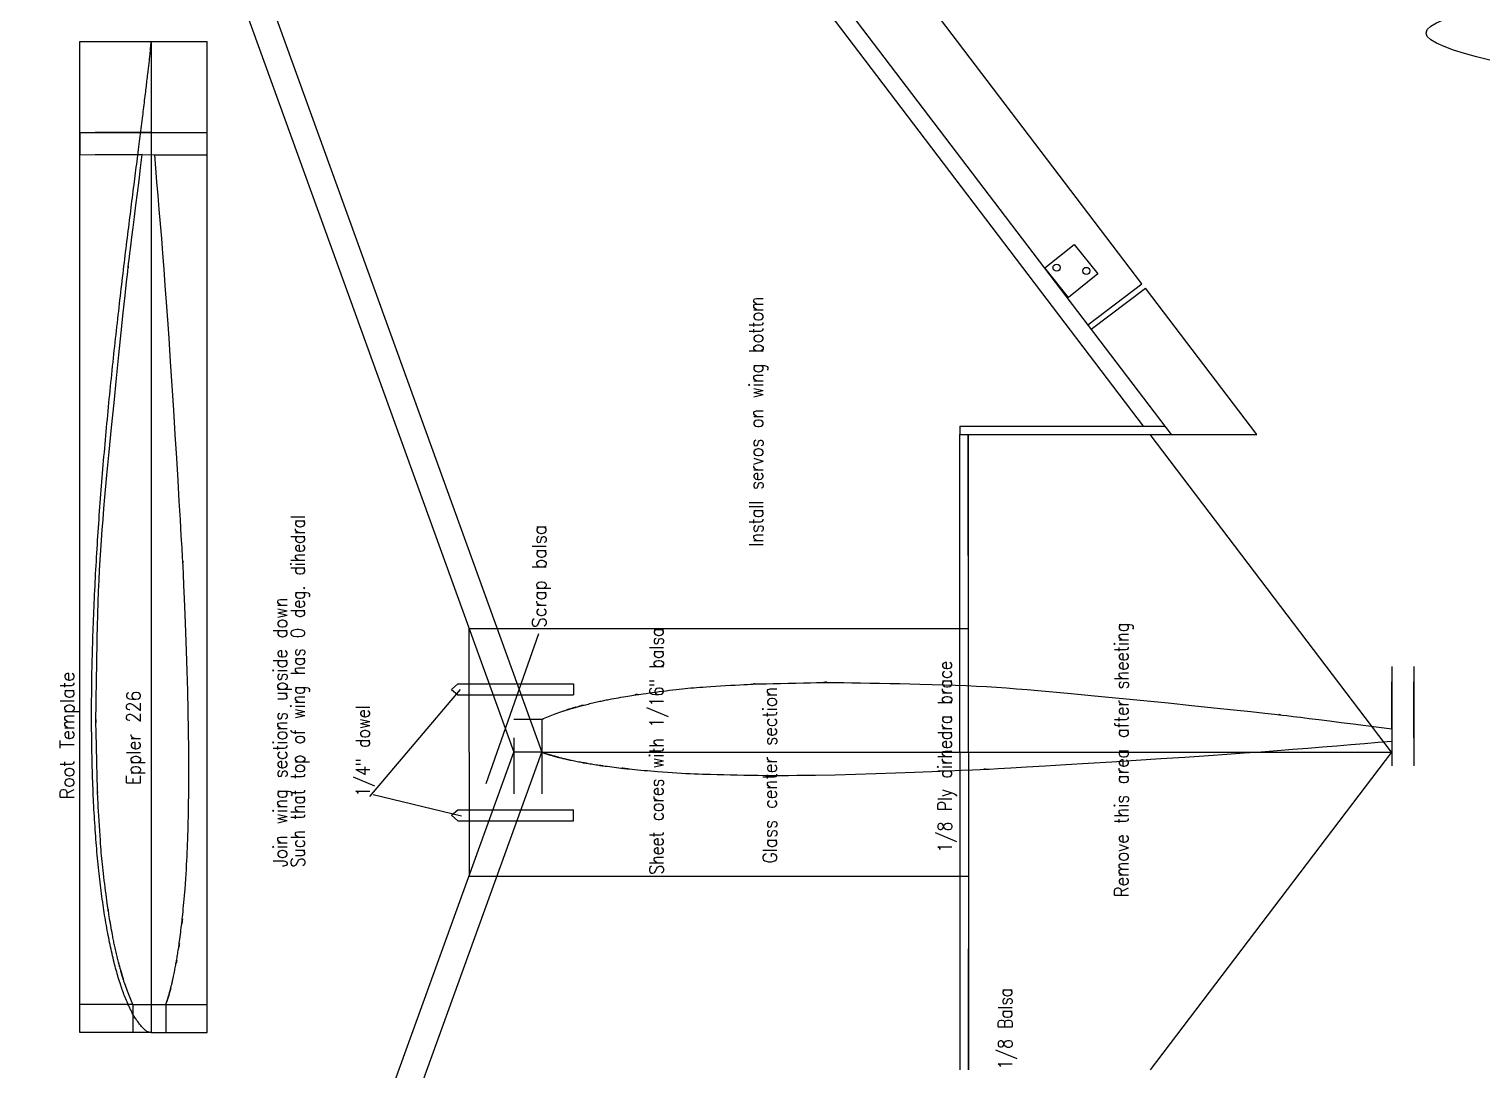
# Model space of a CAD drawing. Extents: x -2205 to 862, y -946 to 1002.
# Drawn here: x -1813 to -1271, y -494 to -106 of the extents above; entities that cross this region are included whole.
import ezdxf
from ezdxf.enums import TextEntityAlignment as Align

# ---------------------------------------------------------------- set-up
doc = ezdxf.new("R2010")
doc.units = 0
doc.header["$MEASUREMENT"] = 0
doc.layers.get('0').update_dxf_attribs({"color": 5, "linetype": 'CONTINUOUS'})
doc.styles.get("Standard").update_dxf_attribs({"font": 'txt.shx', "height": 20})

msp = doc.modelspace()

# ---------------------------------------------------------------- linework, layer by layer
at = {"color": 7, "linetype": 'CONTINUOUS'}
for points in [[(-1813.4, 124.29), (-1695.94, -200.36)], [(-1387.03, -257.23), (-1677.34, 124.29)], [(-1398, -200.89), (-1497.67, -69.83)], [(-1268.18, -117.5), (-1273.11, -116.23), (-1277.63, -114.96), (-1281.68, -113.69), (-1285.17, -112.42), (-1288.03, -111.15), (-1290.16, -109.87), (-1291.5, -108.6), (-1291.97, -107.33), (-1291.5, -106.06), (-1290.16, -104.79), (-1288.03, -103.52), (-1285.17, -102.25), (-1281.68, -100.98), (-1277.63, -99.7), (-1273.11, -98.43), (-1268.18, -97.16)], [(-1794.43, -480.44), (-1794.43, -110.44)], [(-1794.43, -110.44), (-1767.79, -110.44)], [(-1794.43, -112.89), (-1794.43, -110.44)], [(-1772.82, -152.97), (-1772.67, -151.87), (-1772.54, -150.77), (-1772.42, -149.8), (-1772.29, -148.83), (-1772.17, -147.86), (-1772.04, -146.89), (-1771.92, -145.92), (-1771.8, -144.95), (-1771.68, -143.98), (-1771.56, -143.01), (-1771.44, -142.04), (-1771.32, -141.07), (-1771.2, -140.1), (-1771.07, -139.13), (-1770.97, -138.3), (-1770.87, -137.48), (-1770.77, -136.66), (-1770.67, -135.83), (-1770.56, -135.01), (-1770.46, -134.18), (-1770.36, -133.36), (-1770.26, -132.54), (-1770.16, -131.71), (-1770.06, -130.89), (-1769.96, -130.06), (-1769.86, -129.24), (-1769.78, -128.58), (-1769.7, -127.91), (-1769.62, -127.25), (-1769.54, -126.58), (-1769.46, -125.92), (-1769.38, -125.26), (-1769.3, -124.6), (-1769.22, -123.93), (-1769.14, -123.27), (-1769.06, -122.6), (-1768.98, -121.94), (-1768.91, -121.28), (-1768.84, -120.79), (-1768.79, -120.29), (-1768.73, -119.8), (-1768.67, -119.31), (-1768.62, -118.82), (-1768.56, -118.33), (-1768.5, -117.84), (-1768.45, -117.35), (-1768.39, -116.85), (-1768.34, -116.36), (-1768.29, -115.87), (-1768.24, -115.38), (-1768.2, -114.97), (-1768.16, -114.56), (-1768.12, -114.15), (-1768.08, -113.73), (-1768.04, -113.32), (-1768.01, -112.91), (-1767.97, -112.5), (-1767.93, -112.09), (-1767.9, -111.68), (-1767.86, -111.27), (-1767.82, -110.86), (-1767.79, -110.44)], [(-1767.79, -110.44), (-1767.79, -480.44)], [(-1767.79, -110.44), (-1746.87, -110.44)], [(-1767.79, -112.89), (-1767.79, -110.44)], [(-1746.87, -112.89), (-1746.87, -110.44)], [(-1746.87, -480.44), (-1746.87, -112.89)], [(-1794.43, -144.47), (-1767.79, -144.47)], [(-1794.43, -144.47), (-1794.43, -152.74)], [(-1778.24, -144.47), (-1788.71, -144.47)], [(-1767.79, -144.47), (-1778.24, -144.47)], [(-1767.79, -144.47), (-1757.33, -144.47)], [(-1757.33, -144.47), (-1746.87, -144.47)], [(-1794.43, -152.74), (-1771.13, -152.73)], [(-1767.79, -480.44), (-1767.86, -480.43), (-1767.94, -480.42), (-1768.02, -480.41), (-1768.09, -480.4), (-1768.17, -480.38), (-1768.24, -480.37), (-1768.32, -480.36), (-1768.39, -480.35), (-1768.47, -480.33), (-1768.54, -480.31), (-1768.61, -480.29), (-1768.68, -480.27), (-1768.93, -480.19), (-1769.16, -480.09), (-1769.39, -479.97), (-1769.61, -479.84), (-1769.82, -479.69), (-1770.03, -479.53), (-1770.23, -479.36), (-1770.43, -479.17), (-1770.62, -478.98), (-1770.81, -478.79), (-1770.99, -478.59), (-1771.17, -478.39), (-1771.43, -478.1), (-1771.67, -477.81), (-1771.92, -477.52), (-1772.15, -477.23), (-1772.39, -476.93), (-1772.61, -476.64), (-1772.83, -476.34), (-1773.05, -476.04), (-1773.26, -475.73), (-1773.47, -475.43), (-1773.67, -475.12), (-1773.87, -474.81), (-1774.13, -474.39), (-1774.38, -473.97), (-1774.62, -473.55), (-1774.86, -473.12), (-1775.09, -472.68), (-1775.32, -472.24), (-1775.54, -471.8), (-1775.76, -471.36), (-1775.97, -470.91), (-1776.17, -470.46), (-1776.38, -470.01), (-1776.58, -469.56), (-1776.82, -469), (-1777.06, -468.43), (-1777.3, -467.86), (-1777.52, -467.29), (-1777.75, -466.73), (-1777.97, -466.16), (-1778.18, -465.58), (-1778.39, -465.01), (-1778.6, -464.43), (-1778.8, -463.86), (-1779, -463.28), (-1779.19, -462.7), (-1779.42, -462), (-1779.64, -461.3), (-1779.87, -460.6), (-1780.08, -459.9), (-1780.29, -459.19), (-1780.49, -458.49), (-1780.69, -457.78), (-1780.89, -457.07), (-1781.08, -456.36), (-1781.27, -455.65), (-1781.46, -454.94), (-1781.64, -454.23), (-1781.84, -453.4), (-1782.04, -452.57), (-1782.24, -451.74), (-1782.44, -450.91), (-1782.62, -450.08), (-1782.81, -449.25), (-1782.99, -448.41), (-1783.17, -447.58), (-1783.34, -446.74), (-1783.52, -445.91), (-1783.68, -445.07), (-1783.84, -444.23), (-1784.02, -443.28), (-1784.2, -442.33), (-1784.37, -441.38), (-1784.54, -440.43), (-1784.71, -439.48), (-1784.87, -438.52), (-1785.03, -437.57), (-1785.18, -436.61), (-1785.33, -435.66), (-1785.48, -434.7), (-1785.62, -433.75), (-1785.76, -432.79), (-1785.92, -431.73), (-1786.06, -430.67), (-1786.21, -429.6), (-1786.35, -428.53), (-1786.49, -427.47), (-1786.62, -426.4), (-1786.75, -425.34), (-1786.88, -424.27), (-1787.01, -423.2), (-1787.12, -422.14), (-1787.24, -421.07), (-1787.36, -420), (-1787.48, -418.83), (-1787.6, -417.66), (-1787.71, -416.49), (-1787.82, -415.32), (-1787.93, -414.15), (-1788.04, -412.98), (-1788.14, -411.81), (-1788.24, -410.64), (-1788.33, -409.47), (-1788.43, -408.29), (-1788.52, -407.12), (-1788.6, -405.95), (-1788.69, -404.68), (-1788.78, -403.42), (-1788.86, -402.16), (-1788.94, -400.89), (-1789.02, -399.63), (-1789.09, -398.36), (-1789.16, -397.1), (-1789.23, -395.83), (-1789.29, -394.57), (-1789.35, -393.3), (-1789.41, -392.04), (-1789.47, -390.77), (-1789.52, -389.43), (-1789.58, -388.08), (-1789.62, -386.73), (-1789.67, -385.38), (-1789.72, -384.04), (-1789.76, -382.69), (-1789.8, -381.34), (-1789.83, -379.99), (-1789.87, -378.64), (-1789.9, -377.3), (-1789.92, -375.95), (-1789.95, -374.6), (-1789.97, -373.18), (-1789.99, -371.76), (-1790.01, -370.34), (-1790.02, -368.92), (-1790.04, -367.51), (-1790.05, -366.09), (-1790.05, -364.67), (-1790.06, -363.25), (-1790.06, -361.83), (-1790.06, -360.41), (-1790.05, -358.99), (-1790.05, -357.57), (-1790.04, -356.1), (-1790.03, -354.62), (-1790.01, -353.14), (-1790, -351.67), (-1789.98, -350.19), (-1789.95, -348.71), (-1789.93, -347.23), (-1789.91, -345.76), (-1789.88, -344.28), (-1789.84, -342.81), (-1789.81, -341.33), (-1789.77, -339.85), (-1789.73, -338.33), (-1789.69, -336.81), (-1789.65, -335.29), (-1789.6, -333.76), (-1789.55, -332.24), (-1789.5, -330.72), (-1789.45, -329.2), (-1789.39, -327.68), (-1789.33, -326.16), (-1789.27, -324.64), (-1789.21, -323.11), (-1789.14, -321.6), (-1789.08, -320.04), (-1789.01, -318.49), (-1788.93, -316.94), (-1788.86, -315.39), (-1788.78, -313.84), (-1788.7, -312.29), (-1788.62, -310.73), (-1788.54, -309.18), (-1788.46, -307.64), (-1788.37, -306.09), (-1788.28, -304.53), (-1788.19, -302.98), (-1788.1, -301.42), (-1788, -299.85), (-1787.9, -298.29), (-1787.81, -296.72), (-1787.7, -295.16), (-1787.6, -293.59), (-1787.49, -292.03), (-1787.39, -290.46), (-1787.28, -288.9), (-1787.17, -287.33), (-1787.05, -285.77), (-1786.94, -284.2), (-1786.82, -282.64), (-1786.71, -281.07), (-1786.59, -279.51), (-1786.46, -277.94), (-1786.34, -276.38), (-1786.22, -274.82), (-1786.09, -273.25), (-1785.96, -271.69), (-1785.83, -270.12), (-1785.7, -268.56), (-1785.57, -267), (-1785.44, -265.43), (-1785.3, -263.89), (-1785.17, -262.34), (-1785.03, -260.79), (-1784.89, -259.24), (-1784.75, -257.7), (-1784.61, -256.15), (-1784.47, -254.6), (-1784.32, -253.05), (-1784.18, -251.51), (-1784.03, -249.96), (-1783.88, -248.42), (-1783.73, -246.87), (-1783.59, -245.35), (-1783.44, -243.84), (-1783.29, -242.33), (-1783.13, -240.81), (-1782.98, -239.3), (-1782.83, -237.78), (-1782.67, -236.27), (-1782.52, -234.75), (-1782.36, -233.24), (-1782.2, -231.73), (-1782.04, -230.22), (-1781.88, -228.7), (-1781.72, -227.24), (-1781.57, -225.78), (-1781.41, -224.31), (-1781.25, -222.85), (-1781.09, -221.38), (-1780.93, -219.92), (-1780.76, -218.45), (-1780.6, -216.99), (-1780.44, -215.53), (-1780.27, -214.06), (-1780.11, -212.6), (-1779.94, -211.14), (-1779.78, -209.74), (-1779.62, -208.34), (-1779.46, -206.94), (-1779.3, -205.54), (-1779.13, -204.15), (-1778.97, -202.75), (-1778.81, -201.35), (-1778.64, -199.95), (-1778.47, -198.55), (-1778.31, -197.16), (-1778.14, -195.76), (-1777.97, -194.36), (-1777.82, -193.05), (-1777.66, -191.73), (-1777.5, -190.42), (-1777.34, -189.1), (-1777.18, -187.79), (-1777.02, -186.47), (-1776.85, -185.16), (-1776.69, -183.84), (-1776.53, -182.52), (-1776.37, -181.21), (-1776.21, -179.89), (-1776.04, -178.58), (-1775.89, -177.36), (-1775.74, -176.15), (-1775.59, -174.93), (-1775.44, -173.72), (-1775.29, -172.5), (-1775.13, -171.28), (-1774.98, -170.07), (-1774.82, -168.85), (-1774.67, -167.64), (-1774.52, -166.42), (-1774.37, -165.2), (-1774.21, -163.99), (-1774.07, -162.88), (-1773.93, -161.78), (-1773.79, -160.68), (-1773.65, -159.58), (-1773.52, -158.48), (-1773.37, -157.38), (-1773.23, -156.27), (-1773.1, -155.17), (-1772.95, -154.07), (-1772.82, -152.97)], [(-1778.24, -152.74), (-1788.71, -152.74)], [(-1771.13, -152.73), (-1778.24, -152.74)], [(-1766.51, -152.74), (-1757.33, -152.74)], [(-1757.33, -152.74), (-1746.87, -152.74)], [(-1434.3, -195.02), (-1423.29, -186.22), (-1414.48, -197.22), (-1425.49, -206.03), (-1434.3, -195.02)], [(-1695.94, -200.36), (-1632.46, -375.8)], [(-1418.2, -216.25), (-1398, -200.89)], [(-1416.92, -217.93), (-1396.72, -202.57)], [(-1355.16, -257.23), (-1396.72, -202.57)], [(-1465.99, -257.23), (-1462.82, -257.23)], [(-1462.82, -302.38), (-1462.82, -257.23)], [(-1462.81, -257.23), (-1355.16, -257.23)], [(-1462.81, -375.8), (-1462.81, -257.23)], [(-1649.17, -329.6), (-1462.81, -329.6)], [(-1649.17, -375.8), (-1649.17, -329.6)], [(-1642.78, -387.43), (-1623.15, -331.45)], [(-1304.76, -343.72), (-1304.75, -367.02)], [(-1296.5, -343.72), (-1296.5, -370.37)], [(-1686.23, -392.34), (-1652.39, -352.34)], [(-1653.33, -350.24), (-1655.73, -352.31), (-1653.33, -354.38)], [(-1653.33, -350.24), (-1610.25, -350.24)], [(-1610.25, -350.24), (-1610.25, -354.38)], [(-1304.76, -359.91), (-1304.76, -349.45)], [(-1296.5, -359.91), (-1296.5, -349.45)], [(-1653.33, -354.38), (-1610.25, -354.38)], [(-1304.75, -367.02), (-1304.76, -359.91)], [(-1296.5, -370.37), (-1296.5, -359.91)], [(-1622, -363.51), (-1632.46, -363.51)], [(-1632.46, -370.37), (-1632.46, -391.28)], [(-1304.76, -371.64), (-1304.76, -380.82)], [(-1296.5, -370.37), (-1296.5, -380.82)], [(-1695.94, -551.24), (-1632.46, -375.8)], [(-1649.17, -375.8), (-1649.17, -421.99)], [(-1622, -375.8), (-1632.46, -375.8)], [(-1622, -375.8), (-1632.46, -375.8)], [(-1622, -375.8), (-1632.46, -375.8)], [(-1622, -375.8), (-1622, -391.28)], [(-1462.81, -375.8), (-1462.81, -494.37)], [(-1684.98, -391.61), (-1651.97, -399.55)], [(-1653.33, -401.36), (-1655.73, -399.29), (-1653.33, -397.22)], [(-1653.33, -397.22), (-1610.25, -397.22)], [(-1610.25, -401.35), (-1610.25, -397.22)], [(-1653.33, -401.36), (-1610.25, -401.35)], [(-1649.17, -421.99), (-1462.81, -421.99)], [(-1462.82, -449.22), (-1462.82, -494.37)], [(-1774.64, -469.97), (-1794.43, -469.97)], [(-1774.64, -469.97), (-1774.64, -480.44)], [(-1762.35, -469.97), (-1746.87, -469.97)], [(-1762.35, -469.97), (-1762.35, -480.44)], [(-1767.79, -480.44), (-1794.43, -480.44)], [(-1767.79, -480.44), (-1746.87, -480.44)]]:
    msp.add_lwpolyline(points, dxfattribs=at)
at = {"color": 5, "linetype": 'CONTINUOUS'}
for points in [[(-1802.94, 124.29), (-1695.94, -171.45)], [(-1397.42, -254.06), (-1501.28, -117.48), (-1685.11, 124.29)], [(-1774.64, -469.97), (-1774.9, -469.36), (-1775.16, -468.74), (-1775.42, -468.13), (-1775.68, -467.5), (-1775.93, -466.87), (-1776.19, -466.24), (-1776.44, -465.59), (-1776.7, -464.94), (-1776.94, -464.27), (-1777.19, -463.59), (-1777.43, -462.9), (-1777.68, -462.19), (-1777.78, -461.89), (-1777.87, -461.59), (-1777.97, -461.3), (-1778.06, -461), (-1778.16, -460.7), (-1778.24, -460.41), (-1778.33, -460.13), (-1778.42, -459.86), (-1778.5, -459.59), (-1778.58, -459.34), (-1778.65, -459.1), (-1778.71, -458.88), (-1778.89, -458.29), (-1779.02, -457.85), (-1779.11, -457.55), (-1779.16, -457.37), (-1779.18, -457.3), (-1779.17, -457.33), (-1779.13, -457.45), (-1779.08, -457.64), (-1779, -457.89), (-1778.92, -458.19), (-1778.82, -458.52), (-1778.71, -458.88), (-1778.61, -459.25), (-1778.51, -459.6), (-1778.41, -459.94), (-1778.33, -460.23), (-1778.27, -460.46), (-1778.23, -460.6), (-1778.21, -460.66), (-1778.23, -460.6), (-1778.29, -460.41), (-1778.38, -460.07), (-1778.52, -459.57), (-1778.71, -458.88), (-1778.79, -458.62), (-1778.86, -458.34), (-1778.95, -458.04), (-1779.03, -457.74), (-1779.12, -457.44), (-1779.2, -457.13), (-1779.28, -456.83), (-1779.37, -456.54), (-1779.44, -456.26), (-1779.52, -455.99), (-1779.59, -455.75), (-1779.65, -455.53), (-1779.79, -455.03), (-1779.87, -454.77), (-1779.89, -454.7), (-1779.88, -454.78), (-1779.83, -454.97), (-1779.76, -455.22), (-1779.69, -455.48), (-1779.63, -455.72), (-1779.58, -455.89), (-1779.56, -455.95), (-1779.58, -455.84), (-1779.65, -455.53), (-1779.71, -455.27), (-1779.79, -454.94), (-1779.89, -454.56), (-1780, -454.13), (-1780.11, -453.66), (-1780.23, -453.15), (-1780.37, -452.63), (-1780.5, -452.08), (-1780.64, -451.53), (-1780.77, -450.97), (-1780.9, -450.42), (-1781.03, -449.89), (-1781.15, -449.35), (-1781.27, -448.84), (-1781.39, -448.33), (-1781.49, -447.85), (-1781.6, -447.37), (-1781.7, -446.89), (-1781.79, -446.42), (-1781.89, -445.94), (-1781.98, -445.46), (-1782.08, -444.97), (-1782.17, -444.46), (-1782.27, -443.93), (-1782.42, -443.1), (-1782.58, -442.22), (-1782.73, -441.33), (-1782.89, -440.43), (-1783.04, -439.54), (-1783.19, -438.68), (-1783.33, -437.85), (-1783.46, -437.08), (-1783.58, -436.38), (-1783.68, -435.76), (-1783.77, -435.24), (-1783.84, -434.84), (-1783.89, -434.53), (-1783.92, -434.37), (-1783.93, -434.33), (-1783.93, -434.38), (-1783.91, -434.5), (-1783.89, -434.66), (-1783.86, -434.82), (-1783.84, -434.97), (-1783.82, -435.08), (-1783.81, -435.11), (-1783.81, -435.04), (-1783.84, -434.84), (-1783.89, -434.42), (-1783.97, -433.81), (-1784.08, -433.03), (-1784.2, -432.11), (-1784.34, -431.07), (-1784.5, -429.93), (-1784.66, -428.72), (-1784.83, -427.46), (-1785, -426.17), (-1785.17, -424.88), (-1785.33, -423.61), (-1785.49, -422.38), (-1785.64, -421.1), (-1785.79, -419.89), (-1785.92, -418.73), (-1786.04, -417.61), (-1786.15, -416.52), (-1786.26, -415.45), (-1786.36, -414.38), (-1786.45, -413.3), (-1786.54, -412.2), (-1786.62, -411.07), (-1786.71, -409.88), (-1786.79, -408.64), (-1786.91, -406.91), (-1787.02, -405.1), (-1787.13, -403.25), (-1787.24, -401.38), (-1787.35, -399.54), (-1787.46, -397.77), (-1787.55, -396.1), (-1787.64, -394.58), (-1787.72, -393.24), (-1787.78, -392.13), (-1787.83, -391.27), (-1787.87, -390.71), (-1787.88, -390.53), (-1787.89, -390.44), (-1787.9, -390.44), (-1787.9, -390.51), (-1787.9, -390.6), (-1787.89, -390.72), (-1787.89, -390.84), (-1787.88, -390.94), (-1787.88, -391), (-1787.87, -390.99), (-1787.87, -390.9), (-1787.87, -390.71), (-1787.88, -389.75), (-1787.91, -388.17), (-1787.95, -386.09), (-1788.01, -383.63), (-1788.06, -380.91), (-1788.13, -378.04), (-1788.2, -375.15), (-1788.26, -372.34), (-1788.32, -369.74), (-1788.38, -367.47), (-1788.42, -365.64), (-1788.45, -364.38), (-1788.46, -364.05), (-1788.47, -363.81), (-1788.47, -363.68), (-1788.47, -363.61), (-1788.47, -363.61), (-1788.47, -363.67), (-1788.47, -363.75), (-1788.47, -363.88), (-1788.46, -364.01), (-1788.46, -364.15), (-1788.46, -364.27), (-1788.45, -364.38), (-1788.45, -364.45), (-1788.45, -364.5), (-1788.45, -364.52), (-1788.45, -364.51), (-1788.45, -364.5), (-1788.45, -364.48), (-1788.45, -364.44), (-1788.45, -364.41), (-1788.45, -364.38), (-1788.45, -364.37), (-1788.45, -364.36), (-1788.45, -364.38), (-1788.45, -364.42), (-1788.46, -364.47), (-1788.46, -364.54), (-1788.46, -364.6), (-1788.46, -364.67), (-1788.46, -364.72), (-1788.46, -364.75), (-1788.46, -364.76), (-1788.46, -364.73), (-1788.46, -364.66), (-1788.46, -364.55), (-1788.45, -364.38), (-1788.44, -363.41), (-1788.42, -361.84), (-1788.39, -359.75), (-1788.35, -357.2), (-1788.31, -354.27), (-1788.26, -351.03), (-1788.21, -347.55), (-1788.14, -343.89), (-1788.07, -340.13), (-1788, -336.34), (-1787.92, -332.6), (-1787.83, -328.96), (-1787.71, -324.24), (-1787.57, -319.82), (-1787.42, -315.64), (-1787.25, -311.64), (-1787.06, -307.79), (-1786.85, -304.02), (-1786.62, -300.3), (-1786.37, -296.57), (-1786.09, -292.78), (-1785.78, -288.88), (-1785.44, -284.83), (-1785.06, -280.57), (-1784.32, -272.4), (-1783.49, -263.64), (-1782.6, -254.54), (-1781.68, -245.31), (-1780.75, -236.18), (-1779.85, -227.39), (-1778.99, -219.17), (-1778.22, -211.74), (-1777.54, -205.33), (-1776.99, -200.18), (-1776.59, -196.51), (-1776.38, -194.54), (-1776.37, -194.43), (-1776.36, -194.34), (-1776.35, -194.28), (-1776.35, -194.25), (-1776.34, -194.23), (-1776.34, -194.24), (-1776.35, -194.26), (-1776.35, -194.29), (-1776.36, -194.34), (-1776.36, -194.4), (-1776.37, -194.47), (-1776.38, -194.54), (-1776.39, -194.62), (-1776.4, -194.7), (-1776.41, -194.77), (-1776.42, -194.83), (-1776.42, -194.88), (-1776.43, -194.92), (-1776.43, -194.94), (-1776.43, -194.92), (-1776.42, -194.88), (-1776.41, -194.81), (-1776.4, -194.7), (-1776.38, -194.54), (-1776.25, -193.52), (-1776.04, -191.85), (-1775.76, -189.6), (-1775.42, -186.83), (-1775.01, -183.58), (-1774.55, -179.93), (-1774.05, -175.93), (-1773.51, -171.64), (-1772.94, -167.11), (-1772.35, -162.42), (-1771.75, -157.6), (-1771.13, -152.73)], [(-1771.13, -152.73), (-1766.51, -152.74)], [(-1762.35, -469.97), (-1762.34, -469.93), (-1762.32, -469.87), (-1762.3, -469.82), (-1762.28, -469.77), (-1762.27, -469.72), (-1762.25, -469.67), (-1762.23, -469.62), (-1762.22, -469.57), (-1762.19, -469.52), (-1762.18, -469.46), (-1762.16, -469.41), (-1762.14, -469.36), (-1762.11, -469.26), (-1762.07, -469.16), (-1762.04, -469.05), (-1762, -468.95), (-1761.97, -468.85), (-1761.94, -468.74), (-1761.91, -468.64), (-1761.87, -468.54), (-1761.84, -468.45), (-1761.81, -468.35), (-1761.78, -468.26), (-1761.76, -468.18), (-1761.57, -467.62), (-1761.49, -467.35), (-1761.47, -467.31), (-1761.51, -467.45), (-1761.58, -467.71), (-1761.68, -468.03), (-1761.79, -468.37), (-1761.87, -468.65), (-1761.93, -468.83), (-1761.94, -468.85), (-1761.89, -468.65), (-1761.76, -468.18), (-1761.7, -468), (-1761.65, -467.81), (-1761.59, -467.59), (-1761.52, -467.37), (-1761.45, -467.14), (-1761.38, -466.89), (-1761.31, -466.65), (-1761.23, -466.4), (-1761.16, -466.16), (-1761.09, -465.92), (-1761.02, -465.68), (-1760.95, -465.46), (-1760.74, -464.75), (-1760.59, -464.22), (-1760.49, -463.87), (-1760.43, -463.67), (-1760.41, -463.61), (-1760.43, -463.67), (-1760.48, -463.82), (-1760.55, -464.06), (-1760.64, -464.36), (-1760.73, -464.71), (-1760.84, -465.08), (-1760.95, -465.46), (-1761.06, -465.84), (-1761.15, -466.18), (-1761.24, -466.5), (-1761.31, -466.77), (-1761.36, -466.97), (-1761.4, -467.09), (-1761.4, -467.13), (-1761.38, -467.06), (-1761.33, -466.87), (-1761.24, -466.55), (-1761.12, -466.08), (-1760.95, -465.46), (-1760.9, -465.25), (-1760.84, -465.02), (-1760.77, -464.78), (-1760.71, -464.54), (-1760.64, -464.28), (-1760.57, -464.03), (-1760.51, -463.76), (-1760.44, -463.49), (-1760.37, -463.22), (-1760.3, -462.96), (-1760.23, -462.69), (-1760.16, -462.43), (-1760.1, -462.17), (-1760.04, -461.91), (-1759.97, -461.66), (-1759.92, -461.42), (-1759.86, -461.17), (-1759.8, -460.92), (-1759.74, -460.67), (-1759.69, -460.42), (-1759.63, -460.17), (-1759.57, -459.91), (-1759.52, -459.64), (-1759.46, -459.37), (-1759.35, -458.87), (-1759.24, -458.34), (-1759.14, -457.8), (-1759.03, -457.26), (-1758.93, -456.73), (-1758.83, -456.21), (-1758.73, -455.71), (-1758.64, -455.24), (-1758.56, -454.81), (-1758.48, -454.43), (-1758.42, -454.09), (-1758.37, -453.82), (-1758.3, -453.48), (-1758.27, -453.35), (-1758.27, -453.38), (-1758.29, -453.53), (-1758.33, -453.76), (-1758.37, -454.01), (-1758.41, -454.26), (-1758.45, -454.46), (-1758.47, -454.55), (-1758.47, -454.51), (-1758.44, -454.28), (-1758.37, -453.82), (-1758.31, -453.46), (-1758.24, -453.03), (-1758.17, -452.54), (-1758.08, -452.01), (-1758, -451.46), (-1757.9, -450.88), (-1757.81, -450.31), (-1757.72, -449.76), (-1757.63, -449.22), (-1757.55, -448.73), (-1757.48, -448.3), (-1757.42, -447.93), (-1757.34, -447.46), (-1757.3, -447.22), (-1757.28, -447.17), (-1757.28, -447.25), (-1757.31, -447.44), (-1757.34, -447.68), (-1757.38, -447.93), (-1757.42, -448.16), (-1757.44, -448.31), (-1757.46, -448.36), (-1757.45, -448.24), (-1757.42, -447.93), (-1757.37, -447.51), (-1757.31, -446.95), (-1757.22, -446.29), (-1757.13, -445.53), (-1757.02, -444.71), (-1756.91, -443.86), (-1756.8, -442.98), (-1756.69, -442.12), (-1756.58, -441.29), (-1756.48, -440.51), (-1756.39, -439.81), (-1756.31, -439.22), (-1756.24, -438.66), (-1756.19, -438.27), (-1756.16, -438.04), (-1756.14, -437.93), (-1756.14, -437.93), (-1756.15, -438.02), (-1756.17, -438.17), (-1756.2, -438.38), (-1756.23, -438.6), (-1756.26, -438.83), (-1756.29, -439.05), (-1756.31, -439.22), (-1756.33, -439.34), (-1756.34, -439.41), (-1756.35, -439.44), (-1756.35, -439.43), (-1756.34, -439.4), (-1756.34, -439.35), (-1756.33, -439.3), (-1756.32, -439.25), (-1756.32, -439.2), (-1756.31, -439.18), (-1756.31, -439.18), (-1756.31, -439.22), (-1756.32, -439.3), (-1756.33, -439.42), (-1756.34, -439.54), (-1756.36, -439.68), (-1756.37, -439.8), (-1756.38, -439.9), (-1756.38, -439.96), (-1756.39, -439.97), (-1756.38, -439.92), (-1756.37, -439.78), (-1756.35, -439.56), (-1756.31, -439.22), (-1756.26, -438.69), (-1756.2, -438.02), (-1756.12, -437.21), (-1756.03, -436.3), (-1755.93, -435.28), (-1755.83, -434.19), (-1755.72, -433.03), (-1755.62, -431.83), (-1755.5, -430.59), (-1755.39, -429.33), (-1755.29, -428.07), (-1755.18, -426.83), (-1755.04, -424.91), (-1754.9, -423.06), (-1754.78, -421.27), (-1754.67, -419.54), (-1754.58, -417.87), (-1754.5, -416.24), (-1754.42, -414.64), (-1754.35, -413.08), (-1754.3, -411.54), (-1754.24, -410.02), (-1754.19, -408.51), (-1754.14, -407.01), (-1754.07, -404.56), (-1754, -402.1), (-1753.94, -399.62), (-1753.88, -397.1), (-1753.83, -394.55), (-1753.79, -391.94), (-1753.75, -389.28), (-1753.73, -386.56), (-1753.72, -383.76), (-1753.72, -380.88), (-1753.73, -377.91), (-1753.75, -374.84), (-1753.85, -367.82), (-1754, -360.45), (-1754.19, -352.92), (-1754.42, -345.37), (-1754.66, -338), (-1754.92, -330.94), (-1755.17, -324.37), (-1755.41, -318.47), (-1755.63, -313.39), (-1755.81, -309.3), (-1755.94, -306.36), (-1756.02, -304.75), (-1756.02, -304.63), (-1756.03, -304.54), (-1756.03, -304.48), (-1756.03, -304.44), (-1756.03, -304.43), (-1756.03, -304.44), (-1756.03, -304.47), (-1756.03, -304.51), (-1756.03, -304.56), (-1756.02, -304.62), (-1756.02, -304.68), (-1756.02, -304.75), (-1756.01, -304.81), (-1756.01, -304.87), (-1756.01, -304.92), (-1756, -304.97), (-1756, -305), (-1756, -305.02), (-1756, -305.03), (-1756, -305.02), (-1756, -304.99), (-1756.01, -304.93), (-1756.01, -304.85), (-1756.02, -304.75), (-1756.12, -302.98), (-1756.31, -299.64), (-1756.58, -294.93), (-1756.92, -289.03), (-1757.33, -282.12), (-1757.79, -274.39), (-1758.3, -266.03), (-1758.83, -257.22), (-1759.4, -248.14), (-1759.98, -238.99), (-1760.57, -229.95), (-1761.15, -221.21), (-1761.63, -214.36), (-1762.1, -207.81), (-1762.55, -201.54), (-1763.01, -195.5), (-1763.46, -189.68), (-1763.9, -184.05), (-1764.34, -178.59), (-1764.78, -173.25), (-1765.21, -168.03), (-1765.65, -162.89), (-1766.08, -157.8), (-1766.51, -152.74)], [(-1695.94, -171.45), (-1622, -375.8)], [(-1465.99, -254.06), (-1389.45, -254.06)], [(-1465.99, -254.06), (-1465.99, -257.23)], [(-1465.99, -375.8), (-1465.99, -257.23), (-1465.99, -257.23), (-1465.99, -257.23)], [(-1304.85, -375.8), (-1395.01, -257.23)], [(-1622, -363.51), (-1621.39, -363.25), (-1620.77, -362.99), (-1620.15, -362.73), (-1619.53, -362.48), (-1618.9, -362.22), (-1618.26, -361.96), (-1617.62, -361.71), (-1616.97, -361.46), (-1616.3, -361.21), (-1615.62, -360.96), (-1614.93, -360.72), (-1614.22, -360.48), (-1613.92, -360.38), (-1613.62, -360.28), (-1613.32, -360.19), (-1613.02, -360.09), (-1612.73, -360), (-1612.44, -359.91), (-1612.16, -359.82), (-1611.88, -359.74), (-1611.62, -359.65), (-1611.37, -359.58), (-1611.13, -359.5), (-1610.91, -359.44), (-1610.32, -359.26), (-1609.88, -359.13), (-1609.58, -359.04), (-1609.4, -358.99), (-1609.33, -358.97), (-1609.36, -358.98), (-1609.48, -359.02), (-1609.66, -359.08), (-1609.92, -359.15), (-1610.22, -359.24), (-1610.55, -359.34), (-1610.91, -359.44), (-1611.27, -359.55), (-1611.63, -359.65), (-1611.96, -359.74), (-1612.25, -359.82), (-1612.48, -359.89), (-1612.63, -359.93), (-1612.69, -359.94), (-1612.63, -359.92), (-1612.44, -359.87), (-1612.1, -359.77), (-1611.59, -359.63), (-1610.91, -359.44), (-1610.64, -359.37), (-1610.36, -359.29), (-1610.07, -359.21), (-1609.77, -359.12), (-1609.46, -359.04), (-1609.16, -358.95), (-1608.85, -358.87), (-1608.56, -358.79), (-1608.28, -358.71), (-1608.02, -358.63), (-1607.77, -358.57), (-1607.56, -358.5), (-1607.06, -358.36), (-1606.8, -358.29), (-1606.73, -358.26), (-1606.81, -358.28), (-1607, -358.32), (-1607.24, -358.39), (-1607.51, -358.46), (-1607.75, -358.53), (-1607.92, -358.58), (-1607.97, -358.6), (-1607.87, -358.58), (-1607.56, -358.5), (-1607.29, -358.44), (-1606.97, -358.36), (-1606.59, -358.27), (-1606.15, -358.16), (-1605.68, -358.04), (-1605.18, -357.92), (-1604.65, -357.79), (-1604.11, -357.65), (-1603.55, -357.52), (-1603, -357.39), (-1602.45, -357.25), (-1601.92, -357.12), (-1601.38, -357), (-1600.86, -356.88), (-1600.36, -356.77), (-1599.87, -356.66), (-1599.4, -356.56), (-1598.92, -356.46), (-1598.45, -356.36), (-1597.97, -356.27), (-1597.49, -356.17), (-1596.99, -356.08), (-1596.49, -355.98), (-1595.96, -355.89), (-1595.12, -355.73), (-1594.25, -355.58), (-1593.36, -355.42), (-1592.46, -355.27), (-1591.57, -355.11), (-1590.71, -354.97), (-1589.88, -354.83), (-1589.11, -354.7), (-1588.4, -354.58), (-1587.79, -354.48), (-1587.27, -354.39), (-1586.87, -354.32), (-1586.56, -354.26), (-1586.39, -354.23), (-1586.35, -354.22), (-1586.41, -354.22), (-1586.52, -354.24), (-1586.68, -354.26), (-1586.85, -354.29), (-1587, -354.31), (-1587.11, -354.33), (-1587.14, -354.34), (-1587.07, -354.34), (-1586.87, -354.32), (-1586.45, -354.26), (-1585.84, -354.18), (-1585.06, -354.08), (-1584.14, -353.95), (-1583.1, -353.81), (-1581.96, -353.66), (-1580.75, -353.5), (-1579.49, -353.32), (-1578.2, -353.15), (-1576.91, -352.99), (-1575.64, -352.82), (-1574.41, -352.67), (-1573.13, -352.51), (-1571.91, -352.36), (-1570.75, -352.23), (-1569.64, -352.11), (-1568.55, -352), (-1567.48, -351.9), (-1566.41, -351.8), (-1565.33, -351.7), (-1564.23, -351.62), (-1563.09, -351.53), (-1561.91, -351.45), (-1560.66, -351.36), (-1558.94, -351.25), (-1557.13, -351.13), (-1555.27, -351.02), (-1553.41, -350.91), (-1551.57, -350.8), (-1549.8, -350.7), (-1548.13, -350.6), (-1546.61, -350.51), (-1545.27, -350.44), (-1544.15, -350.37), (-1543.29, -350.32), (-1542.74, -350.28), (-1542.55, -350.27), (-1542.47, -350.26), (-1542.47, -350.25), (-1542.53, -350.25), (-1542.63, -350.25), (-1542.75, -350.26), (-1542.87, -350.26), (-1542.97, -350.27), (-1543.02, -350.28), (-1543.02, -350.28), (-1542.93, -350.28), (-1542.74, -350.28), (-1541.77, -350.27), (-1540.2, -350.24), (-1538.12, -350.2), (-1535.66, -350.15), (-1532.94, -350.09), (-1530.07, -350.02), (-1527.17, -349.96), (-1524.37, -349.89), (-1521.77, -349.83), (-1519.5, -349.78), (-1517.67, -349.73), (-1516.41, -349.7), (-1516.07, -349.69), (-1515.84, -349.69), (-1515.7, -349.68), (-1515.64, -349.68), (-1515.64, -349.68), (-1515.69, -349.68), (-1515.78, -349.68), (-1515.9, -349.69), (-1516.04, -349.69), (-1516.17, -349.69), (-1516.3, -349.7), (-1516.41, -349.7), (-1516.48, -349.7), (-1516.53, -349.7), (-1516.55, -349.71), (-1516.54, -349.71), (-1516.53, -349.71), (-1516.5, -349.71), (-1516.47, -349.71), (-1516.44, -349.7), (-1516.41, -349.7), (-1516.39, -349.7), (-1516.39, -349.7), (-1516.41, -349.7), (-1516.45, -349.7), (-1516.5, -349.7), (-1516.56, -349.7), (-1516.63, -349.69), (-1516.69, -349.69), (-1516.75, -349.69), (-1516.78, -349.69), (-1516.78, -349.69), (-1516.76, -349.69), (-1516.69, -349.7), (-1516.57, -349.7), (-1516.41, -349.7), (-1515.44, -349.71), (-1513.86, -349.73), (-1511.77, -349.76), (-1509.23, -349.8), (-1506.3, -349.84), (-1503.06, -349.89), (-1499.57, -349.95), (-1495.92, -350.01), (-1492.16, -350.08), (-1488.37, -350.15), (-1484.62, -350.23), (-1480.98, -350.32), (-1476.27, -350.44), (-1471.85, -350.59), (-1467.67, -350.74), (-1463.67, -350.9), (-1459.81, -351.09), (-1456.05, -351.3), (-1452.32, -351.53), (-1448.59, -351.79), (-1444.8, -352.06), (-1440.91, -352.37), (-1436.86, -352.72), (-1432.6, -353.09), (-1424.42, -353.84), (-1415.67, -354.67), (-1406.56, -355.55), (-1397.33, -356.48), (-1388.21, -357.4), (-1379.42, -358.3), (-1371.2, -359.16), (-1363.77, -359.94), (-1357.36, -360.61), (-1352.21, -361.17), (-1348.53, -361.56), (-1346.57, -361.78), (-1346.45, -361.79), (-1346.37, -361.8), (-1346.31, -361.8), (-1346.27, -361.81), (-1346.26, -361.81), (-1346.26, -361.81), (-1346.28, -361.81), (-1346.32, -361.8), (-1346.37, -361.8), (-1346.43, -361.79), (-1346.5, -361.79), (-1346.57, -361.78), (-1346.64, -361.77), (-1346.72, -361.76), (-1346.8, -361.75), (-1346.86, -361.74), (-1346.91, -361.73), (-1346.95, -361.73), (-1346.96, -361.72), (-1346.95, -361.73), (-1346.91, -361.73), (-1346.83, -361.74), (-1346.72, -361.76), (-1346.57, -361.78), (-1345.54, -361.9), (-1343.88, -362.11), (-1341.62, -362.39), (-1338.85, -362.74), (-1335.61, -363.15), (-1331.96, -363.6), (-1327.96, -364.1), (-1323.67, -364.65), (-1319.14, -365.21), (-1314.44, -365.8), (-1309.63, -366.41), (-1304.75, -367.02)], [(-1622, -363.51), (-1622, -376.01)], [(-1304.75, -367.02), (-1304.76, -371.64)], [(-1622, -375.8), (-1621.95, -375.81), (-1621.9, -375.83), (-1621.85, -375.85), (-1621.8, -375.87), (-1621.75, -375.89), (-1621.7, -375.9), (-1621.65, -375.92), (-1621.6, -375.94), (-1621.54, -375.96), (-1621.49, -375.98), (-1621.44, -375.99), (-1621.39, -376.01), (-1621.29, -376.05), (-1621.18, -376.08), (-1621.08, -376.12), (-1620.98, -376.15), (-1620.87, -376.18), (-1620.77, -376.22), (-1620.67, -376.25), (-1620.57, -376.28), (-1620.47, -376.31), (-1620.38, -376.34), (-1620.29, -376.37), (-1620.21, -376.4), (-1619.65, -376.58), (-1619.37, -376.67), (-1619.34, -376.69), (-1619.47, -376.65), (-1619.74, -376.57), (-1620.06, -376.47), (-1620.39, -376.37), (-1620.68, -376.28), (-1620.85, -376.22), (-1620.88, -376.21), (-1620.68, -376.26), (-1620.21, -376.4), (-1620.03, -376.45), (-1619.83, -376.5), (-1619.62, -376.57), (-1619.4, -376.63), (-1619.16, -376.7), (-1618.92, -376.78), (-1618.67, -376.85), (-1618.43, -376.92), (-1618.18, -377), (-1617.94, -377.07), (-1617.71, -377.13), (-1617.49, -377.2), (-1616.77, -377.41), (-1616.25, -377.57), (-1615.9, -377.67), (-1615.7, -377.72), (-1615.64, -377.74), (-1615.69, -377.72), (-1615.85, -377.68), (-1616.09, -377.6), (-1616.39, -377.52), (-1616.73, -377.42), (-1617.11, -377.31), (-1617.49, -377.2), (-1617.86, -377.09), (-1618.21, -377), (-1618.53, -376.91), (-1618.79, -376.84), (-1619, -376.79), (-1619.12, -376.76), (-1619.15, -376.75), (-1619.09, -376.77), (-1618.89, -376.82), (-1618.57, -376.91), (-1618.11, -377.03), (-1617.49, -377.2), (-1617.27, -377.26), (-1617.05, -377.32), (-1616.81, -377.38), (-1616.57, -377.44), (-1616.31, -377.51), (-1616.05, -377.58), (-1615.79, -377.65), (-1615.52, -377.72), (-1615.25, -377.79), (-1614.98, -377.86), (-1614.72, -377.92), (-1614.45, -377.99), (-1614.2, -378.06), (-1613.94, -378.12), (-1613.69, -378.18), (-1613.44, -378.24), (-1613.19, -378.3), (-1612.95, -378.35), (-1612.7, -378.41), (-1612.45, -378.47), (-1612.19, -378.52), (-1611.94, -378.58), (-1611.67, -378.64), (-1611.4, -378.69), (-1610.89, -378.8), (-1610.37, -378.91), (-1609.83, -379.01), (-1609.29, -379.12), (-1608.76, -379.23), (-1608.24, -379.33), (-1607.74, -379.42), (-1607.27, -379.51), (-1606.84, -379.59), (-1606.45, -379.67), (-1606.12, -379.73), (-1605.85, -379.79), (-1605.51, -379.86), (-1605.38, -379.88), (-1605.41, -379.89), (-1605.55, -379.87), (-1605.78, -379.83), (-1606.04, -379.79), (-1606.29, -379.74), (-1606.48, -379.71), (-1606.58, -379.68), (-1606.53, -379.69), (-1606.31, -379.72), (-1605.85, -379.79), (-1605.49, -379.84), (-1605.05, -379.91), (-1604.57, -379.99), (-1604.04, -380.07), (-1603.48, -380.16), (-1602.91, -380.25), (-1602.34, -380.34), (-1601.78, -380.43), (-1601.25, -380.52), (-1600.76, -380.6), (-1600.32, -380.67), (-1599.96, -380.73), (-1599.49, -380.82), (-1599.25, -380.86), (-1599.19, -380.88), (-1599.28, -380.87), (-1599.46, -380.85), (-1599.71, -380.81), (-1599.96, -380.78), (-1600.19, -380.74), (-1600.34, -380.71), (-1600.38, -380.69), (-1600.27, -380.7), (-1599.96, -380.73), (-1599.54, -380.78), (-1598.98, -380.85), (-1598.32, -380.93), (-1597.56, -381.03), (-1596.74, -381.13), (-1595.88, -381.24), (-1595.01, -381.35), (-1594.14, -381.47), (-1593.31, -381.57), (-1592.54, -381.67), (-1591.84, -381.77), (-1591.25, -381.84), (-1590.69, -381.91), (-1590.3, -381.97), (-1590.06, -381.99), (-1589.95, -382.01), (-1589.95, -382.01), (-1590.05, -382), (-1590.2, -381.98), (-1590.4, -381.95), (-1590.63, -381.92), (-1590.86, -381.89), (-1591.07, -381.86), (-1591.25, -381.84), (-1591.37, -381.82), (-1591.44, -381.81), (-1591.47, -381.81), (-1591.46, -381.81), (-1591.43, -381.81), (-1591.38, -381.82), (-1591.33, -381.82), (-1591.27, -381.83), (-1591.23, -381.84), (-1591.21, -381.84), (-1591.21, -381.84), (-1591.25, -381.84), (-1591.33, -381.83), (-1591.44, -381.82), (-1591.57, -381.81), (-1591.71, -381.8), (-1591.83, -381.79), (-1591.93, -381.78), (-1591.99, -381.77), (-1592, -381.77), (-1591.95, -381.78), (-1591.81, -381.79), (-1591.58, -381.81), (-1591.25, -381.84), (-1590.72, -381.89), (-1590.04, -381.96), (-1589.24, -382.03), (-1588.33, -382.12), (-1587.31, -382.22), (-1586.22, -382.32), (-1585.06, -382.43), (-1583.85, -382.54), (-1582.62, -382.65), (-1581.36, -382.76), (-1580.1, -382.87), (-1578.86, -382.97), (-1576.94, -383.12), (-1575.08, -383.25), (-1573.3, -383.37), (-1571.57, -383.48), (-1569.89, -383.57), (-1568.26, -383.66), (-1566.67, -383.73), (-1565.11, -383.8), (-1563.57, -383.86), (-1562.05, -383.91), (-1560.54, -383.96), (-1559.03, -384.01), (-1556.59, -384.08), (-1554.13, -384.15), (-1551.64, -384.21), (-1549.13, -384.27), (-1546.57, -384.32), (-1543.97, -384.37), (-1541.31, -384.4), (-1538.58, -384.42), (-1535.78, -384.43), (-1532.91, -384.43), (-1529.94, -384.42), (-1526.87, -384.4), (-1519.84, -384.31), (-1512.48, -384.16), (-1504.95, -383.96), (-1497.4, -383.74), (-1490.02, -383.49), (-1482.97, -383.24), (-1476.4, -382.98), (-1470.5, -382.74), (-1465.42, -382.52), (-1461.32, -382.34), (-1458.39, -382.21), (-1456.78, -382.14), (-1456.65, -382.13), (-1456.57, -382.13), (-1456.5, -382.12), (-1456.47, -382.12), (-1456.46, -382.12), (-1456.47, -382.12), (-1456.5, -382.12), (-1456.54, -382.12), (-1456.59, -382.13), (-1456.65, -382.13), (-1456.71, -382.13), (-1456.78, -382.14), (-1456.84, -382.14), (-1456.9, -382.14), (-1456.95, -382.15), (-1457, -382.15), (-1457.03, -382.15), (-1457.05, -382.15), (-1457.06, -382.15), (-1457.05, -382.15), (-1457.01, -382.15), (-1456.96, -382.15), (-1456.88, -382.14), (-1456.78, -382.14), (-1455, -382.04), (-1451.67, -381.85), (-1446.96, -381.57), (-1441.06, -381.23), (-1434.15, -380.82), (-1426.42, -380.37), (-1418.05, -379.86), (-1409.24, -379.32), (-1400.17, -378.76), (-1391.02, -378.18), (-1381.98, -377.59), (-1373.23, -377), (-1366.39, -376.53), (-1359.84, -376.06), (-1353.56, -375.6), (-1347.53, -375.15), (-1341.71, -374.69), (-1336.08, -374.25), (-1330.61, -373.81), (-1325.28, -373.38), (-1320.06, -372.94), (-1314.91, -372.5), (-1309.82, -372.08), (-1304.76, -371.64)], [(-1695.94, -580.15), (-1622, -375.8)], [(-1622, -375.8), (-1465.99, -375.8)], [(-1622, -375.8), (-1465.99, -375.8)], [(-1465.99, -375.8), (-1465.99, -494.37), (-1465.99, -494.37), (-1465.99, -494.37)], [(-1465.99, -375.8), (-1304.85, -375.8)], [(-1465.99, -375.8), (-1304.85, -375.8)], [(-1304.85, -375.8), (-1395.01, -494.37)], [(-1774.64, -469.97), (-1762.14, -469.97)]]:
    msp.add_lwpolyline(points, dxfattribs=at)
at = {"color": 7, "linetype": 'CONTINUOUS'}
for centre in [(-1429.86, -194.91), (-1418.78, -196.14)]:
    msp.add_circle(centre, 1.34, dxfattribs=at)

# ---------------------------------------------------------------- texts
at = {"color": 7}
for s, height, width, p, p2 in [('Install servos on wing bottom', 5.2324, 0.669339, (-1539.44, -299.05), (-1539.44, -205.66)), ('Such that top of wing has 0 deg. dihedral', 5.2324, 0.66128, (-1710.42, -418.69), (-1710.42, -287.21)), ('Scrap balsa', 5.2324, 0.722855, (-1620.43, -329.36), (-1620.43, -290.91)), ('Join wing sections upside down', 5.2324, 0.712909, (-1717.01, -418.69), (-1717.01, -317.98)), ('Sheet cores with 1/16" balsa', 5.2324, 0.691719, (-1576.65, -421.51), (-1576.65, -329.21)), ('Remove this area after sheeting', 5.2324, 0.668132, (-1403.03, -429.85), (-1403.03, -327.31)), ('Root Template', 5.2324, 0.747905, (-1796.57, -393.36), (-1796.57, -345.75)), ('1/8 Ply dirhedra brace', 5.2324, 0.676811, (-1468.97, -413.16), (-1468.97, -341.74)), ('Glass center section', 5.2324, 0.681002, (-1534.26, -417.27), (-1534.26, -351.35)), ('Eppler 226', 5.232, 0.73308, (-1771.8, -388.01), (-1771.8, -352.85)), ('1/4" dowel', 5.232, 0.765791, (-1686.23, -392.34), (-1686.23, -358.28)), ('1/8 Balsa', 5.232, 0.741665, (-1446.43, -494.13), (-1446.43, -463.73))]:
    msp.add_text(s, height=height, rotation=90, dxfattribs=dict(at, width=width)).set_placement(p, p2, align=Align.FIT)

doc.saveas('drawing.dxf')
